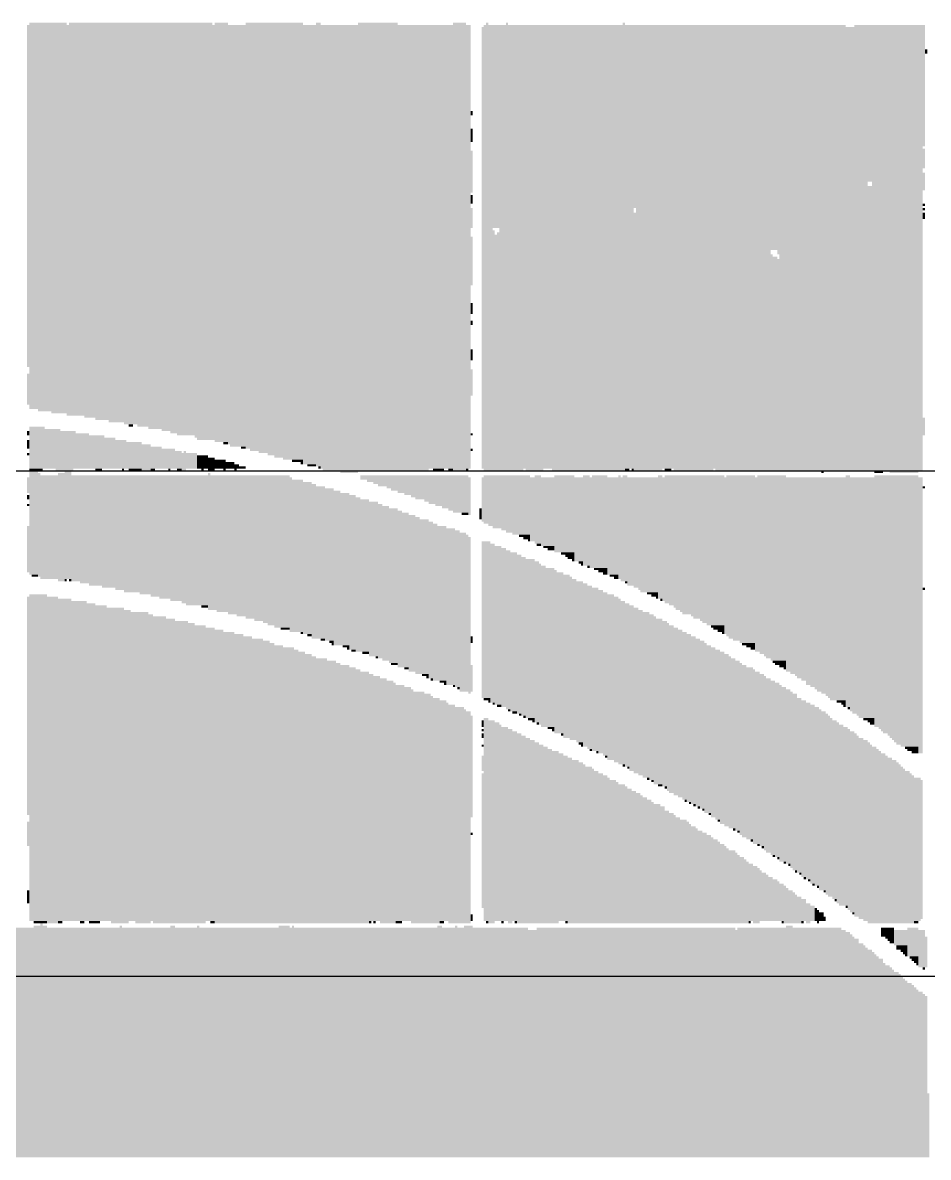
# Model space of a CAD drawing. Extents: x 0 to 19.7, y 0 to 11.
# Drawn here: x 14.159 to 17.14, y 0 to 3.732 of the extents above; entities that cross this region are included whole.
import ezdxf

# ---------------------------------------------------------------- set-up
doc = ezdxf.new("R2010")
doc.units = 0
doc.layers.get('0').update_dxf_attribs({"linetype": 'CONTINUOUS'})
doc.layers.add('1', color=1, linetype='CONTINUOUS')

# ---------------------------------------------------------------- blocks, each defined once
blk = doc.blocks.new('*U0')
at = {"color": 7}
for points in [[(1953, 514), (1970, 514), (1953, 339), (1970, 339)], [(1971, 514), (2036, 514), (1971, 336), (2036, 336)], [(2037, 514), (2043, 514), (2037, 324), (2043, 324)], [(2051, 514), (2077, 514), (2051, 321), (2077, 321)], [(2083, 514), (2085, 514), (2083, 313), (2085, 313)], [(2102, 514), (2120, 514), (2102, 311), (2120, 311)], [(2145, 514), (2151, 514), (2145, 311), (2151, 311)], [(2160, 514), (2161, 514), (2160, 311), (2161, 311)], [(2169, 514), (2170, 514), (2169, 311), (2170, 311)], [(2222, 514), (2223, 514), (2222, 311), (2223, 311)], [(1952, 513), (1953, 513), (1952, 358), (1953, 358)], [(1970, 513), (1971, 513), (1970, 336), (1971, 336)], [(2036, 513), (2037, 513), (2036, 325), (2037, 325)], [(2043, 513), (2051, 513), (2043, 323), (2051, 323)], [(2077, 513), (2083, 513), (2077, 314), (2083, 314)], [(2085, 513), (2102, 513), (2085, 312), (2102, 312)], [(2120, 513), (2145, 513), (2120, 312), (2145, 312)], [(2151, 513), (2153, 513), (2151, 312), (2153, 312)], [(2158, 512), (2159, 512), (2158, 312), (2159, 312)], [(2159, 513), (2160, 513), (2159, 311), (2160, 311)], [(2161, 513), (2169, 513), (2161, 421), (2169, 421)], [(2170, 513), (2222, 513), (2170, 312), (2222, 312)], [(2223, 513), (2323, 513), (2223, 430), (2323, 430)], [(2323, 512), (2327, 512), (2323, 311), (2327, 311)], [(2327, 513), (2359, 513), (2327, 458), (2359, 458)], [(2359, 502), (2360, 502), (2359, 500), (2360, 500)], [(2153, 474), (2154, 474), (2153, 472), (2154, 472)], [(2153, 466), (2154, 466), (2153, 460), (2154, 460)], [(2327, 458), (2358, 458), (2327, 442), (2358, 442)], [(2153, 456), (2154, 456), (2153, 437), (2154, 437)], [(2358, 457), (2359, 457), (2358, 448), (2359, 448)], [(2358, 446), (2359, 446), (2358, 438), (2359, 438)], [(2327, 442), (2333, 442), (2327, 311), (2333, 311)], [(2333, 440), (2335, 440), (2333, 311), (2335, 311)], [(2335, 442), (2358, 442), (2335, 311), (2358, 311)], [(2153, 436), (2154, 436), (2153, 432), (2154, 432)], [(2358, 432), (2359, 432), (2358, 431), (2359, 431)], [(2153, 430), (2154, 430), (2153, 421), (2154, 421)], [(2223, 430), (2227, 430), (2223, 312), (2227, 312)], [(2227, 428), (2228, 428), (2227, 311), (2228, 311)], [(2228, 430), (2323, 430), (2228, 411), (2323, 411)], [(2358, 430), (2359, 430), (2358, 429), (2359, 429)], [(2358, 428), (2359, 428), (2358, 425), (2359, 425)], [(2153, 417), (2154, 417), (2153, 395), (2154, 395)], [(2161, 421), (2163, 421), (2161, 311), (2163, 311)], [(2163, 420), (2164, 420), (2163, 311), (2164, 311)], [(2164, 418), (2165, 418), (2164, 311), (2165, 311)], [(2165, 419), (2166, 419), (2165, 311), (2166, 311)], [(2166, 421), (2169, 421), (2166, 311), (2169, 311)], [(2228, 411), (2289, 411), (2228, 312), (2289, 312)], [(2289, 409), (2290, 409), (2289, 311), (2290, 311)], [(2290, 408), (2292, 408), (2290, 311), (2292, 311)], [(2292, 411), (2323, 411), (2292, 409), (2323, 409)], [(2292, 407), (2293, 407), (2292, 311), (2293, 311)], [(2293, 409), (2323, 409), (2293, 311), (2323, 311)], [(2153, 387), (2154, 387), (2153, 382), (2154, 382)], [(2153, 379), (2154, 379), (2153, 377), (2154, 377)], [(2153, 366), (2154, 366), (2153, 361), (2154, 361)], [(1952, 355), (1953, 355), (1952, 341), (1953, 341)], [(2153, 357), (2154, 357), (2153, 345), (2154, 345)], [(1957, 339), (1970, 339), (1957, 338), (1970, 338)], [(1963, 338), (1970, 338), (1963, 337), (1970, 337)], [(1978, 336), (2036, 336), (1978, 335), (2036, 335)], [(1983, 335), (2036, 335), (1983, 334), (2036, 334)], [(2358, 335), (2359, 335), (2358, 327), (2359, 327)], [(1952, 329), (1953, 329), (1952, 327), (1953, 327)], [(1953, 331), (1960, 331), (1953, 312), (1960, 312)], [(1960, 330), (1967, 330), (1960, 312), (1967, 312)], [(1967, 329), (1974, 329), (1967, 312), (1974, 312)], [(1989, 334), (2036, 334), (1989, 333), (2036, 333)], [(1996, 333), (2036, 333), (1996, 332), (2036, 332)], [(1998, 332), (2000, 332), (1998, 331), (2000, 331)], [(2002, 332), (2036, 332), (2002, 331), (2036, 331)], [(2007, 331), (2036, 331), (2007, 330), (2036, 330)], [(2013, 330), (2036, 330), (2013, 329), (2036, 329)], [(2017, 329), (2036, 329), (2017, 328), (2036, 328)], [(1952, 325), (1953, 325), (1952, 321), (1953, 321)], [(1974, 328), (1980, 328), (1974, 312), (1980, 312)], [(1980, 327), (1987, 327), (1980, 312), (1987, 312)], [(1987, 326), (1992, 326), (1987, 312), (1992, 312)], [(1992, 325), (1997, 325), (1992, 312), (1997, 312)], [(1997, 324), (2004, 324), (1997, 312), (2004, 312)], [(2020, 328), (2036, 328), (2020, 327), (2036, 327)], [(2028, 327), (2036, 327), (2028, 326), (2036, 326)], [(2029, 326), (2036, 326), (2029, 325), (2036, 325)], [(2041, 324), (2043, 324), (2041, 323), (2043, 323)], [(2153, 328), (2154, 328), (2153, 327), (2154, 327)], [(1952, 319), (1953, 319), (1952, 318), (1953, 318)], [(2004, 323), (2008, 323), (2004, 311), (2008, 311)], [(2008, 322), (2013, 322), (2008, 312), (2013, 312)], [(2013, 321), (2019, 321), (2013, 312), (2019, 312)], [(2019, 320), (2022, 320), (2019, 312), (2022, 312)], [(2022, 319), (2023, 319), (2022, 311), (2023, 311)], [(2023, 320), (2024, 320), (2023, 311), (2024, 311)], [(2024, 319), (2029, 319), (2024, 312), (2029, 312)], [(2044, 323), (2051, 323), (2044, 322), (2051, 322)], [(2049, 322), (2051, 322), (2049, 321), (2051, 321)], [(2053, 321), (2077, 321), (2053, 320), (2077, 320)], [(2057, 320), (2077, 320), (2057, 319), (2077, 319)], [(2061, 319), (2077, 319), (2061, 318), (2077, 318)], [(2153, 321), (2154, 321), (2153, 320), (2154, 320)], [(2029, 318), (2034, 318), (2029, 312), (2034, 312)], [(2034, 317), (2037, 317), (2034, 311), (2037, 311)], [(2037, 316), (2042, 316), (2037, 312), (2042, 312)], [(2042, 315), (2046, 315), (2042, 312), (2046, 312)], [(2046, 314), (2048, 314), (2046, 312), (2048, 312)], [(2064, 318), (2077, 318), (2064, 317), (2077, 317)], [(2068, 317), (2077, 317), (2068, 316), (2077, 316)], [(2072, 316), (2077, 316), (2072, 315), (2077, 315)], [(2076, 315), (2077, 315), (2076, 314), (2077, 314)], [(2079, 314), (2083, 314), (2079, 313), (2083, 313)], [(1953, 312), (1959, 312), (1953, 311), (1959, 311)], [(1953, 311), (1957, 311), (1953, 264), (1957, 264)], [(1957, 310), (1958, 310), (1957, 263), (1958, 263)], [(1958, 309), (1966, 309), (1958, 262), (1966, 262)], [(1965, 312), (1973, 312), (1965, 311), (1973, 311)], [(1966, 310), (1969, 310), (1966, 261), (1969, 261)], [(1969, 311), (1972, 311), (1969, 262), (1972, 262)], [(1972, 309), (2034, 309), (1972, 261), (2034, 261)], [(1983, 312), (1986, 312), (1983, 311), (1986, 311)], [(1995, 312), (1996, 312), (1995, 311), (1996, 311)], [(1998, 312), (2004, 312), (1998, 311), (2004, 311)], [(2008, 312), (2010, 312), (2008, 311), (2010, 311)], [(2016, 312), (2017, 312), (2016, 311), (2017, 311)], [(2020, 312), (2022, 312), (2020, 311), (2022, 311)], [(2031, 312), (2032, 312), (2031, 311), (2032, 311)], [(2034, 310), (2035, 310), (2034, 248), (2035, 248)], [(2035, 309), (2071, 309), (2035, 248), (2071, 248)], [(2041, 312), (2042, 312), (2041, 311), (2042, 311)], [(2046, 312), (2047, 312), (2046, 311), (2047, 311)], [(2048, 313), (2051, 313), (2048, 312), (2051, 312)], [(2084, 313), (2085, 313), (2084, 312), (2085, 312)], [(2086, 312), (2102, 312), (2086, 311), (2102, 311)], [(2094, 311), (2102, 311), (2094, 310), (2102, 310)], [(2103, 309), (2152, 309), (2103, 307), (2152, 307)], [(2120, 312), (2134, 312), (2120, 311), (2134, 311)], [(2136, 312), (2141, 312), (2136, 311), (2141, 311)], [(2143, 312), (2145, 312), (2143, 311), (2145, 311)], [(2151, 312), (2152, 312), (2151, 311), (2152, 311)], [(2159, 309), (2180, 309), (2159, 287), (2180, 287)], [(2170, 312), (2177, 312), (2170, 311), (2177, 311)], [(2178, 312), (2186, 312), (2178, 311), (2186, 311)], [(2182, 309), (2185, 309), (2182, 278), (2185, 278)], [(2190, 312), (2222, 312), (2190, 311), (2222, 311)], [(2191, 309), (2200, 309), (2191, 274), (2200, 274)], [(2204, 309), (2207, 309), (2204, 268), (2207, 268)], [(2208, 309), (2215, 309), (2208, 267), (2215, 267)], [(2220, 309), (2221, 309), (2220, 262), (2221, 262)], [(2222, 309), (2224, 309), (2222, 261), (2224, 261)], [(2223, 312), (2225, 312), (2223, 311), (2225, 311)], [(2226, 312), (2227, 312), (2226, 311), (2227, 311)], [(2228, 312), (2240, 312), (2228, 311), (2240, 311)], [(2238, 309), (2240, 309), (2238, 253), (2240, 253)], [(2241, 312), (2244, 312), (2241, 311), (2244, 311)], [(2241, 309), (2268, 309), (2241, 251), (2268, 251)], [(2245, 312), (2263, 312), (2245, 311), (2263, 311)], [(2264, 312), (2289, 312), (2264, 311), (2289, 311)], [(2269, 309), (2282, 309), (2269, 236), (2282, 236)], [(2283, 309), (2296, 309), (2283, 229), (2296, 229)], [(2312, 311), (2313, 311), (2312, 310), (2313, 310)], [(2323, 309), (2325, 309), (2323, 204), (2325, 204)], [(2336, 311), (2340, 311), (2336, 310), (2340, 310)], [(2336, 309), (2356, 309), (2336, 195), (2356, 195)], [(2343, 311), (2356, 311), (2343, 310), (2356, 310)], [(1952, 308), (1953, 308), (1952, 301), (1953, 301)], [(2071, 308), (2072, 308), (2071, 238), (2072, 238)], [(2072, 307), (2077, 307), (2072, 238), (2077, 238)], [(2077, 306), (2081, 306), (2077, 237), (2081, 237)], [(2081, 305), (2083, 305), (2081, 235), (2083, 235)], [(2083, 304), (2087, 304), (2083, 235), (2087, 235)], [(2106, 307), (2152, 307), (2106, 306), (2152, 306)], [(2109, 306), (2152, 306), (2109, 305), (2152, 305)], [(2111, 305), (2152, 305), (2111, 304), (2152, 304)], [(2115, 304), (2152, 304), (2115, 303), (2152, 303)], [(2152, 308), (2153, 308), (2152, 291), (2153, 291)], [(2158, 308), (2159, 308), (2158, 288), (2159, 288)], [(2180, 308), (2182, 308), (2180, 279), (2182, 279)], [(2185, 308), (2191, 308), (2185, 277), (2191, 277)], [(2200, 308), (2204, 308), (2200, 270), (2204, 270)], [(2207, 308), (2208, 308), (2207, 267), (2208, 267)], [(2215, 308), (2220, 308), (2215, 264), (2220, 264)], [(2221, 308), (2222, 308), (2221, 261), (2222, 261)], [(2224, 308), (2238, 308), (2224, 259), (2238, 259)], [(2240, 308), (2241, 308), (2240, 252), (2241, 252)], [(2268, 308), (2269, 308), (2268, 237), (2269, 237)], [(2282, 308), (2283, 308), (2282, 229), (2283, 229)], [(2296, 308), (2323, 308), (2296, 220), (2323, 220)], [(2325, 308), (2336, 308), (2325, 202), (2336, 202)], [(2356, 308), (2358, 308), (2356, 183), (2358, 183)], [(2358, 304), (2359, 304), (2358, 303), (2359, 303)], [(1952, 300), (1953, 300), (1952, 298), (1953, 298)], [(2087, 303), (2091, 303), (2087, 234), (2091, 234)], [(2091, 302), (2094, 302), (2091, 232), (2094, 232)], [(2094, 301), (2098, 301), (2094, 232), (2098, 232)], [(2098, 300), (2101, 300), (2098, 230), (2101, 230)], [(2101, 299), (2103, 299), (2101, 229), (2103, 229)], [(2117, 303), (2152, 303), (2117, 302), (2152, 302)], [(2120, 302), (2152, 302), (2120, 301), (2152, 301)], [(2123, 301), (2152, 301), (2123, 300), (2152, 300)], [(2126, 300), (2152, 300), (2126, 299), (2152, 299)], [(2128, 299), (2152, 299), (2128, 298), (2152, 298)], [(1952, 296), (1953, 296), (1952, 295), (1953, 295)], [(2103, 298), (2107, 298), (2103, 229), (2107, 229)], [(2107, 297), (2111, 297), (2107, 227), (2111, 227)], [(2111, 296), (2113, 296), (2111, 226), (2113, 226)], [(2113, 295), (2116, 295), (2113, 225), (2116, 225)], [(2116, 294), (2120, 294), (2116, 224), (2120, 224)], [(2120, 293), (2122, 293), (2120, 222), (2122, 222)], [(2132, 298), (2152, 298), (2132, 297), (2152, 297)], [(2134, 297), (2152, 297), (2134, 296), (2152, 296)], [(2137, 296), (2152, 296), (2137, 295), (2152, 295)], [(2140, 295), (2152, 295), (2140, 294), (2152, 294)], [(2143, 294), (2152, 294), (2143, 293), (2152, 293)], [(2145, 293), (2152, 293), (2145, 292), (2152, 292)], [(2157, 294), (2158, 294), (2157, 289), (2158, 289)], [(2122, 292), (2125, 292), (2122, 222), (2125, 222)], [(2125, 291), (2128, 291), (2125, 220), (2128, 220)], [(2128, 290), (2130, 290), (2128, 219), (2130, 219)], [(2130, 289), (2134, 289), (2130, 219), (2134, 219)], [(2134, 288), (2136, 288), (2134, 217), (2136, 217)], [(2149, 292), (2152, 292), (2149, 291), (2152, 291)], [(1952, 286), (1953, 286), (1952, 265), (1953, 265)], [(2136, 287), (2138, 287), (2136, 216), (2138, 216)], [(2138, 286), (2142, 286), (2138, 216), (2142, 216)], [(2142, 285), (2146, 285), (2142, 214), (2146, 214)], [(2146, 284), (2148, 284), (2146, 213), (2148, 213)], [(2148, 283), (2151, 283), (2148, 211), (2151, 211)], [(2161, 287), (2180, 287), (2161, 286), (2180, 286)], [(2163, 286), (2180, 286), (2163, 285), (2180, 285)], [(2167, 285), (2180, 285), (2167, 284), (2180, 284)], [(2169, 284), (2180, 284), (2169, 283), (2180, 283)], [(2172, 283), (2180, 283), (2172, 282), (2180, 282)], [(2151, 282), (2152, 282), (2151, 211), (2152, 211)], [(2152, 281), (2153, 281), (2152, 210), (2153, 210)], [(2158, 279), (2162, 279), (2158, 208), (2162, 208)], [(2162, 278), (2164, 278), (2162, 206), (2164, 206)], [(2175, 282), (2180, 282), (2175, 281), (2180, 281)], [(2177, 281), (2180, 281), (2177, 280), (2180, 280)], [(2179, 280), (2180, 280), (2179, 279), (2180, 279)], [(2183, 278), (2185, 278), (2183, 277), (2185, 277)], [(2164, 277), (2167, 277), (2164, 205), (2167, 205)], [(2167, 276), (2169, 276), (2167, 204), (2169, 204)], [(2169, 275), (2171, 275), (2169, 203), (2171, 203)], [(2171, 274), (2174, 274), (2171, 202), (2174, 202)], [(2174, 273), (2176, 273), (2174, 201), (2176, 201)], [(2186, 277), (2191, 277), (2186, 276), (2191, 276)], [(2188, 276), (2191, 276), (2188, 275), (2191, 275)], [(2194, 274), (2200, 274), (2194, 273), (2200, 273)], [(2196, 273), (2200, 273), (2196, 272), (2200, 272)], [(2176, 272), (2178, 272), (2176, 200), (2178, 200)], [(2178, 271), (2182, 271), (2178, 199), (2182, 199)], [(2182, 270), (2184, 270), (2182, 197), (2184, 197)], [(2184, 269), (2185, 269), (2184, 196), (2185, 196)], [(2185, 268), (2187, 268), (2185, 195), (2187, 195)], [(2197, 272), (2200, 272), (2197, 271), (2200, 271)], [(2199, 271), (2200, 271), (2199, 270), (2200, 270)], [(2202, 270), (2204, 270), (2202, 269), (2204, 269)], [(2203, 269), (2204, 269), (2203, 268), (2204, 268)], [(2206, 268), (2207, 268), (2206, 267), (2207, 267)], [(1954, 264), (1957, 264), (1954, 263), (1957, 263)], [(2187, 267), (2191, 267), (2187, 195), (2191, 195)], [(2191, 266), (2192, 266), (2191, 192), (2192, 192)], [(2192, 265), (2195, 265), (2192, 192), (2195, 192)], [(2195, 264), (2198, 264), (2195, 190), (2198, 190)], [(2198, 263), (2199, 263), (2198, 189), (2199, 189)], [(2209, 267), (2215, 267), (2209, 266), (2215, 266)], [(2211, 266), (2215, 266), (2211, 265), (2215, 265)], [(2213, 265), (2215, 265), (2213, 264), (2215, 264)], [(2216, 264), (2220, 264), (2216, 263), (2220, 263)], [(2218, 263), (2220, 263), (2218, 262), (2220, 262)], [(1969, 262), (1970, 262), (1969, 261), (1970, 261)], [(1971, 262), (1972, 262), (1971, 261), (1972, 261)], [(1976, 261), (2034, 261), (1976, 260), (2034, 260)], [(1980, 260), (2034, 260), (1980, 259), (2034, 259)], [(1986, 259), (2034, 259), (1986, 258), (2034, 258)], [(1992, 258), (2034, 258), (1992, 257), (2034, 257)], [(1996, 257), (2034, 257), (1996, 256), (2034, 256)], [(2199, 262), (2201, 262), (2199, 189), (2201, 189)], [(2201, 261), (2204, 261), (2201, 188), (2204, 188)], [(2204, 260), (2206, 260), (2204, 186), (2206, 186)], [(2206, 259), (2208, 259), (2206, 185), (2208, 185)], [(2208, 258), (2211, 258), (2208, 184), (2211, 184)], [(2211, 257), (2213, 257), (2211, 183), (2213, 183)], [(2223, 261), (2224, 261), (2223, 260), (2224, 260)], [(2227, 259), (2238, 259), (2227, 258), (2238, 258)], [(2229, 258), (2238, 258), (2229, 257), (2238, 257)], [(2230, 257), (2238, 257), (2230, 256), (2238, 256)], [(2358, 258), (2359, 258), (2358, 257), (2359, 257)], [(1952, 254), (1953, 254), (1952, 155), (1953, 155)], [(1953, 255), (1961, 255), (1953, 107), (1961, 107)], [(1961, 254), (1966, 254), (1961, 106), (1966, 106)], [(1966, 253), (1972, 253), (1966, 107), (1972, 107)], [(1972, 252), (1979, 252), (1972, 107), (1979, 107)], [(2003, 256), (2034, 256), (2003, 255), (2034, 255)], [(2008, 255), (2034, 255), (2008, 254), (2034, 254)], [(2012, 254), (2034, 254), (2012, 253), (2034, 253)], [(2017, 253), (2034, 253), (2017, 252), (2034, 252)], [(2022, 252), (2034, 252), (2022, 251), (2034, 251)], [(2213, 256), (2215, 256), (2213, 182), (2215, 182)], [(2215, 255), (2218, 255), (2215, 180), (2218, 180)], [(2218, 254), (2220, 254), (2218, 179), (2220, 179)], [(2220, 253), (2221, 253), (2220, 178), (2221, 178)], [(2221, 252), (2223, 252), (2221, 178), (2223, 178)], [(2233, 256), (2238, 256), (2233, 255), (2238, 255)], [(2235, 255), (2238, 255), (2235, 254), (2238, 254)], [(2237, 254), (2238, 254), (2237, 253), (2238, 253)], [(2239, 253), (2240, 253), (2239, 252), (2240, 252)], [(1979, 251), (1983, 251), (1979, 107), (1983, 107)], [(1983, 250), (1988, 250), (1983, 107), (1988, 107)], [(1988, 249), (1996, 249), (1988, 107), (1996, 107)], [(1996, 248), (1999, 248), (1996, 107), (1999, 107)], [(1999, 247), (2007, 247), (1999, 107), (2007, 107)], [(2024, 251), (2034, 251), (2024, 250), (2034, 250)], [(2031, 250), (2034, 250), (2031, 249), (2034, 249)], [(2038, 248), (2071, 248), (2038, 247), (2071, 247)], [(2043, 247), (2071, 247), (2043, 246), (2071, 246)], [(2223, 251), (2225, 251), (2223, 177), (2225, 177)], [(2225, 250), (2227, 250), (2225, 175), (2227, 175)], [(2227, 249), (2229, 249), (2227, 174), (2229, 174)], [(2229, 248), (2231, 248), (2229, 173), (2231, 173)], [(2231, 247), (2234, 247), (2231, 172), (2234, 172)], [(2243, 251), (2268, 251), (2243, 250), (2268, 250)], [(2245, 250), (2268, 250), (2245, 249), (2268, 249)], [(2246, 249), (2268, 249), (2246, 248), (2268, 248)], [(2248, 248), (2268, 248), (2248, 247), (2268, 247)], [(2249, 247), (2268, 247), (2249, 246), (2268, 246)], [(2007, 246), (2009, 246), (2007, 107), (2009, 107)], [(2009, 245), (2015, 245), (2009, 106), (2015, 106)], [(2015, 244), (2019, 244), (2015, 106), (2019, 106)], [(2019, 243), (2025, 243), (2019, 106), (2025, 106)], [(2025, 242), (2028, 242), (2025, 106), (2028, 106)], [(2047, 246), (2071, 246), (2047, 245), (2071, 245)], [(2051, 245), (2071, 245), (2051, 244), (2071, 244)], [(2055, 244), (2071, 244), (2055, 243), (2071, 243)], [(2059, 243), (2071, 243), (2059, 242), (2071, 242)], [(2061, 242), (2071, 242), (2061, 241), (2071, 241)], [(2234, 246), (2236, 246), (2234, 171), (2236, 171)], [(2236, 245), (2237, 245), (2236, 169), (2237, 169)], [(2237, 244), (2240, 244), (2237, 169), (2240, 169)], [(2240, 243), (2242, 243), (2240, 168), (2242, 168)], [(2242, 242), (2243, 242), (2242, 166), (2243, 166)], [(2253, 246), (2268, 246), (2253, 245), (2268, 245)], [(2254, 245), (2268, 245), (2254, 244), (2268, 244)], [(2257, 244), (2268, 244), (2257, 243), (2268, 243)], [(2258, 243), (2268, 243), (2258, 242), (2268, 242)], [(2260, 242), (2268, 242), (2260, 241), (2268, 241)], [(2028, 241), (2033, 241), (2028, 106), (2033, 106)], [(2033, 240), (2037, 240), (2033, 107), (2037, 107)], [(2037, 239), (2041, 239), (2037, 106), (2041, 106)], [(2041, 238), (2046, 238), (2041, 106), (2046, 106)], [(2046, 237), (2050, 237), (2046, 106), (2050, 106)], [(2064, 241), (2071, 241), (2064, 240), (2071, 240)], [(2067, 240), (2071, 240), (2067, 239), (2071, 239)], [(2076, 238), (2077, 238), (2076, 237), (2077, 237)], [(2079, 237), (2081, 237), (2079, 236), (2081, 236)], [(2243, 241), (2245, 241), (2243, 165), (2245, 165)], [(2245, 240), (2247, 240), (2245, 164), (2247, 164)], [(2247, 239), (2249, 239), (2247, 163), (2249, 163)], [(2249, 238), (2251, 238), (2249, 162), (2251, 162)], [(2251, 237), (2253, 237), (2251, 161), (2253, 161)], [(2262, 241), (2268, 241), (2262, 240), (2268, 240)], [(2263, 240), (2268, 240), (2263, 239), (2268, 239)], [(2265, 239), (2268, 239), (2265, 238), (2268, 238)], [(2267, 238), (2268, 238), (2267, 237), (2268, 237)], [(2050, 236), (2054, 236), (2050, 106), (2054, 106)], [(2054, 235), (2059, 235), (2054, 106), (2059, 106)], [(2059, 234), (2062, 234), (2059, 106), (2062, 106)], [(2062, 233), (2064, 233), (2062, 106), (2064, 106)], [(2064, 232), (2068, 232), (2064, 106), (2068, 106)], [(2085, 235), (2087, 235), (2085, 234), (2087, 234)], [(2089, 234), (2091, 234), (2089, 233), (2091, 233)], [(2090, 233), (2091, 233), (2090, 232), (2091, 232)], [(2095, 232), (2098, 232), (2095, 231), (2098, 231)], [(2153, 236), (2154, 236), (2153, 233), (2154, 233)], [(2253, 236), (2255, 236), (2253, 160), (2255, 160)], [(2255, 235), (2257, 235), (2255, 159), (2257, 159)], [(2257, 234), (2259, 234), (2257, 158), (2259, 158)], [(2259, 233), (2260, 233), (2259, 156), (2260, 156)], [(2260, 232), (2262, 232), (2260, 156), (2262, 156)], [(2270, 236), (2282, 236), (2270, 235), (2282, 235)], [(2272, 235), (2282, 235), (2272, 234), (2282, 234)], [(2275, 234), (2282, 234), (2275, 233), (2282, 233)], [(2276, 233), (2282, 233), (2276, 232), (2282, 232)], [(2278, 232), (2282, 232), (2278, 231), (2282, 231)], [(2068, 231), (2073, 231), (2068, 106), (2073, 106)], [(2073, 230), (2075, 230), (2073, 106), (2075, 106)], [(2075, 229), (2078, 229), (2075, 106), (2078, 106)], [(2078, 228), (2081, 228), (2078, 106), (2081, 106)], [(2081, 227), (2083, 227), (2081, 106), (2083, 106)], [(2097, 231), (2098, 231), (2097, 230), (2098, 230)], [(2099, 230), (2101, 230), (2099, 229), (2101, 229)], [(2104, 229), (2107, 229), (2104, 228), (2107, 228)], [(2110, 227), (2111, 227), (2110, 226), (2111, 226)], [(2262, 231), (2264, 231), (2262, 154), (2264, 154)], [(2264, 230), (2266, 230), (2264, 153), (2266, 153)], [(2266, 229), (2268, 229), (2266, 151), (2268, 151)], [(2268, 228), (2270, 228), (2268, 150), (2270, 150)], [(2270, 227), (2271, 227), (2270, 149), (2271, 149)], [(2280, 231), (2282, 231), (2280, 230), (2282, 230)], [(2284, 229), (2296, 229), (2284, 228), (2296, 228)], [(2286, 228), (2296, 228), (2286, 227), (2296, 227)], [(2287, 227), (2296, 227), (2287, 226), (2296, 226)], [(2083, 226), (2088, 226), (2083, 106), (2088, 106)], [(2088, 225), (2092, 225), (2088, 106), (2092, 106)], [(2092, 224), (2094, 224), (2092, 106), (2094, 106)], [(2094, 223), (2098, 223), (2094, 106), (2098, 106)], [(2098, 222), (2101, 222), (2098, 106), (2101, 106)], [(2117, 224), (2120, 224), (2117, 223), (2120, 223)], [(2123, 222), (2125, 222), (2123, 221), (2125, 221)], [(2153, 223), (2154, 223), (2153, 211), (2154, 211)], [(2271, 226), (2273, 226), (2271, 149), (2273, 149)], [(2273, 225), (2275, 225), (2273, 148), (2275, 148)], [(2275, 224), (2276, 224), (2275, 146), (2276, 146)], [(2276, 223), (2278, 223), (2276, 145), (2278, 145)], [(2278, 222), (2281, 222), (2278, 144), (2281, 144)], [(2289, 226), (2296, 226), (2289, 225), (2296, 225)], [(2290, 225), (2296, 225), (2290, 224), (2296, 224)], [(2291, 224), (2296, 224), (2291, 223), (2296, 223)], [(2293, 223), (2296, 223), (2293, 222), (2296, 222)], [(2295, 222), (2296, 222), (2295, 221), (2296, 221)], [(2101, 221), (2103, 221), (2101, 106), (2103, 106)], [(2103, 220), (2107, 220), (2103, 106), (2107, 106)], [(2107, 219), (2109, 219), (2107, 107), (2109, 107)], [(2109, 218), (2112, 218), (2109, 107), (2112, 107)], [(2112, 217), (2115, 217), (2112, 106), (2115, 106)], [(2115, 216), (2118, 216), (2115, 106), (2118, 106)], [(2131, 219), (2134, 219), (2131, 218), (2134, 218)], [(2133, 218), (2134, 218), (2133, 217), (2134, 217)], [(2135, 217), (2136, 217), (2135, 216), (2136, 216)], [(2139, 216), (2142, 216), (2139, 215), (2142, 215)], [(2281, 221), (2282, 221), (2281, 142), (2282, 142)], [(2282, 220), (2284, 220), (2282, 142), (2284, 142)], [(2284, 219), (2286, 219), (2284, 141), (2286, 141)], [(2286, 218), (2287, 218), (2286, 139), (2287, 139)], [(2287, 217), (2289, 217), (2287, 138), (2289, 138)], [(2289, 216), (2291, 216), (2289, 137), (2291, 137)], [(2298, 220), (2323, 220), (2298, 219), (2323, 219)], [(2300, 219), (2323, 219), (2300, 218), (2323, 218)], [(2301, 218), (2323, 218), (2301, 217), (2323, 217)], [(2303, 217), (2323, 217), (2303, 216), (2323, 216)], [(2305, 216), (2323, 216), (2305, 214), (2323, 214)], [(2118, 215), (2119, 215), (2118, 106), (2119, 106)], [(2119, 214), (2123, 214), (2119, 107), (2123, 107)], [(2123, 213), (2126, 213), (2123, 107), (2126, 107)], [(2126, 212), (2127, 212), (2126, 106), (2127, 106)], [(2127, 211), (2132, 211), (2127, 106), (2132, 106)], [(2141, 215), (2142, 215), (2141, 214), (2142, 214)], [(2145, 214), (2146, 214), (2145, 213), (2146, 213)], [(2147, 213), (2148, 213), (2147, 212), (2148, 212)], [(2291, 215), (2293, 215), (2291, 136), (2293, 136)], [(2293, 214), (2294, 214), (2293, 134), (2294, 134)], [(2294, 213), (2296, 213), (2294, 134), (2296, 134)], [(2296, 212), (2298, 212), (2296, 133), (2298, 133)], [(2298, 211), (2299, 211), (2298, 131), (2299, 131)], [(2307, 214), (2323, 214), (2307, 213), (2323, 213)], [(2309, 213), (2323, 213), (2309, 212), (2323, 212)], [(2310, 212), (2323, 212), (2310, 211), (2323, 211)], [(2312, 211), (2323, 211), (2312, 210), (2323, 210)], [(2132, 210), (2135, 210), (2132, 106), (2135, 106)], [(2135, 209), (2136, 209), (2135, 106), (2136, 106)], [(2136, 208), (2139, 208), (2136, 106), (2139, 106)], [(2139, 207), (2142, 207), (2139, 107), (2142, 107)], [(2142, 206), (2143, 206), (2142, 107), (2143, 107)], [(2159, 208), (2162, 208), (2159, 207), (2162, 207)], [(2161, 207), (2162, 207), (2161, 206), (2162, 206)], [(2163, 206), (2164, 206), (2163, 205), (2164, 205)], [(2299, 210), (2301, 210), (2299, 130), (2301, 130)], [(2301, 208), (2303, 208), (2301, 129), (2303, 129)], [(2303, 207), (2305, 207), (2303, 127), (2305, 127)], [(2305, 206), (2307, 206), (2305, 126), (2307, 126)], [(2314, 210), (2323, 210), (2314, 209), (2323, 209)], [(2315, 209), (2323, 209), (2315, 208), (2323, 208)], [(2316, 208), (2323, 208), (2316, 207), (2323, 207)], [(2319, 207), (2323, 207), (2319, 206), (2323, 206)], [(2321, 206), (2323, 206), (2321, 205), (2323, 205)], [(2143, 205), (2146, 205), (2143, 106), (2146, 106)], [(2146, 204), (2150, 204), (2146, 106), (2150, 106)], [(2150, 203), (2151, 203), (2150, 106), (2151, 106)], [(2151, 202), (2153, 202), (2151, 106), (2153, 106)], [(2165, 205), (2167, 205), (2165, 204), (2167, 204)], [(2170, 203), (2171, 203), (2170, 202), (2171, 202)], [(2172, 202), (2174, 202), (2172, 201), (2174, 201)], [(2175, 201), (2176, 201), (2175, 200), (2176, 200)], [(2307, 205), (2309, 205), (2307, 124), (2309, 124)], [(2309, 204), (2311, 204), (2309, 123), (2311, 123)], [(2311, 203), (2312, 203), (2311, 121), (2312, 121)], [(2312, 202), (2314, 202), (2312, 121), (2314, 121)], [(2314, 201), (2315, 201), (2314, 119), (2315, 119)], [(2322, 205), (2323, 205), (2322, 204), (2323, 204)], [(2324, 204), (2325, 204), (2324, 203), (2325, 203)], [(2326, 202), (2336, 202), (2326, 201), (2336, 201)], [(2328, 201), (2336, 201), (2328, 200), (2336, 200)], [(2153, 200), (2154, 200), (2153, 154), (2154, 154)], [(2158, 198), (2159, 198), (2158, 195), (2159, 195)], [(2159, 199), (2161, 199), (2159, 107), (2161, 107)], [(2161, 198), (2164, 198), (2161, 106), (2164, 106)], [(2164, 197), (2166, 197), (2164, 107), (2166, 107)], [(2166, 196), (2167, 196), (2166, 107), (2167, 107)], [(2177, 200), (2178, 200), (2177, 199), (2178, 199)], [(2179, 199), (2182, 199), (2179, 198), (2182, 198)], [(2181, 198), (2182, 198), (2181, 197), (2182, 197)], [(2183, 197), (2184, 197), (2183, 196), (2184, 196)], [(2315, 200), (2316, 200), (2315, 118), (2316, 118)], [(2316, 199), (2317, 199), (2316, 118), (2317, 118)], [(2317, 198), (2319, 198), (2317, 117), (2319, 117)], [(2319, 197), (2320, 197), (2319, 115), (2320, 115)], [(2320, 196), (2322, 196), (2320, 114), (2322, 114)], [(2329, 200), (2336, 200), (2329, 199), (2336, 199)], [(2331, 199), (2336, 199), (2331, 198), (2336, 198)], [(2333, 198), (2336, 198), (2333, 197), (2336, 197)], [(2334, 197), (2336, 197), (2334, 196), (2336, 196)], [(2158, 194), (2159, 194), (2158, 193), (2159, 193)], [(2158, 192), (2159, 192), (2158, 190), (2159, 190)], [(2167, 195), (2170, 195), (2167, 107), (2170, 107)], [(2170, 194), (2172, 194), (2170, 106), (2172, 106)], [(2172, 193), (2174, 193), (2172, 107), (2174, 107)], [(2174, 192), (2176, 192), (2174, 106), (2176, 106)], [(2176, 191), (2178, 191), (2176, 106), (2178, 106)], [(2188, 195), (2191, 195), (2188, 194), (2191, 194)], [(2190, 194), (2191, 194), (2190, 193), (2191, 193)], [(2194, 192), (2195, 192), (2194, 191), (2195, 191)], [(2322, 195), (2324, 195), (2322, 114), (2324, 114)], [(2324, 194), (2325, 194), (2324, 112), (2325, 112)], [(2325, 193), (2327, 193), (2325, 111), (2327, 111)], [(2327, 192), (2328, 192), (2327, 109), (2328, 109)], [(2328, 191), (2329, 191), (2328, 109), (2329, 109)], [(2338, 195), (2356, 195), (2338, 194), (2356, 194)], [(2339, 194), (2356, 194), (2339, 193), (2356, 193)], [(2340, 193), (2356, 193), (2340, 192), (2356, 192)], [(2342, 192), (2356, 192), (2342, 191), (2356, 191)], [(2343, 191), (2356, 191), (2343, 190), (2356, 190)], [(2158, 187), (2159, 187), (2158, 186), (2159, 186)], [(2178, 190), (2180, 190), (2178, 106), (2180, 106)], [(2180, 189), (2182, 189), (2180, 106), (2182, 106)], [(2182, 188), (2184, 188), (2182, 106), (2184, 106)], [(2184, 187), (2186, 187), (2184, 106), (2186, 106)], [(2186, 186), (2188, 186), (2186, 106), (2188, 106)], [(2202, 188), (2204, 188), (2202, 187), (2204, 187)], [(2203, 187), (2204, 187), (2203, 186), (2204, 186)], [(2329, 190), (2331, 190), (2329, 108), (2331, 108)], [(2331, 189), (2333, 189), (2331, 107), (2333, 107)], [(2333, 188), (2334, 188), (2333, 106), (2334, 106)], [(2334, 187), (2335, 187), (2334, 106), (2335, 106)], [(2335, 186), (2337, 186), (2335, 106), (2337, 106)], [(2344, 190), (2356, 190), (2344, 189), (2356, 189)], [(2345, 189), (2356, 189), (2345, 188), (2356, 188)], [(2346, 188), (2356, 188), (2346, 187), (2356, 187)], [(2348, 187), (2356, 187), (2348, 186), (2356, 186)], [(2350, 186), (2356, 186), (2350, 185), (2356, 185)], [(2158, 182), (2159, 182), (2158, 175), (2159, 175)], [(2188, 185), (2190, 185), (2188, 106), (2190, 106)], [(2190, 184), (2193, 184), (2190, 106), (2193, 106)], [(2193, 183), (2195, 183), (2193, 107), (2195, 107)], [(2195, 182), (2197, 182), (2195, 107), (2197, 107)], [(2197, 181), (2199, 181), (2197, 106), (2199, 106)], [(2199, 180), (2202, 180), (2199, 106), (2202, 106)], [(2207, 185), (2208, 185), (2207, 184), (2208, 184)], [(2210, 184), (2211, 184), (2210, 183), (2211, 183)], [(2214, 182), (2215, 182), (2214, 181), (2215, 181)], [(2337, 185), (2338, 185), (2337, 106), (2338, 106)], [(2338, 184), (2339, 184), (2338, 106), (2339, 106)], [(2339, 183), (2341, 183), (2339, 106), (2341, 106)], [(2341, 182), (2342, 182), (2341, 106), (2342, 106)], [(2342, 181), (2344, 181), (2342, 106), (2344, 106)], [(2344, 180), (2346, 180), (2344, 106), (2346, 106)], [(2351, 185), (2356, 185), (2351, 184), (2356, 184)], [(2353, 184), (2356, 184), (2353, 183), (2356, 183)], [(2202, 179), (2204, 179), (2202, 106), (2204, 106)], [(2204, 178), (2205, 178), (2204, 106), (2205, 106)], [(2205, 177), (2208, 177), (2205, 106), (2208, 106)], [(2208, 176), (2209, 176), (2208, 106), (2209, 106)], [(2209, 175), (2211, 175), (2209, 106), (2211, 106)], [(2222, 178), (2223, 178), (2222, 177), (2223, 177)], [(2224, 177), (2225, 177), (2224, 176), (2225, 176)], [(2346, 179), (2347, 179), (2346, 106), (2347, 106)], [(2347, 178), (2348, 178), (2347, 106), (2348, 106)], [(2348, 177), (2349, 177), (2348, 106), (2349, 106)], [(2349, 176), (2350, 176), (2349, 106), (2350, 106)], [(2350, 175), (2352, 175), (2350, 106), (2352, 106)], [(2158, 174), (2159, 174), (2158, 113), (2159, 113)], [(2211, 174), (2213, 174), (2211, 106), (2213, 106)], [(2213, 173), (2215, 173), (2213, 106), (2215, 106)], [(2215, 172), (2216, 172), (2215, 106), (2216, 106)], [(2216, 171), (2219, 171), (2216, 106), (2219, 106)], [(2219, 170), (2220, 170), (2219, 106), (2220, 106)], [(2233, 172), (2234, 172), (2233, 171), (2234, 171)], [(2235, 171), (2236, 171), (2235, 170), (2236, 170)], [(2352, 174), (2353, 174), (2352, 106), (2353, 106)], [(2353, 173), (2354, 173), (2353, 106), (2354, 106)], [(2354, 172), (2357, 172), (2354, 107), (2357, 107)], [(2357, 171), (2358, 171), (2357, 108), (2358, 108)], [(2220, 169), (2223, 169), (2220, 106), (2223, 106)], [(2223, 168), (2224, 168), (2223, 106), (2224, 106)], [(2224, 167), (2226, 167), (2224, 106), (2226, 106)], [(2226, 166), (2228, 166), (2226, 106), (2228, 106)], [(2228, 165), (2230, 165), (2228, 106), (2230, 106)], [(2238, 169), (2240, 169), (2238, 168), (2240, 168)], [(2241, 168), (2242, 168), (2241, 167), (2242, 167)], [(2230, 164), (2231, 164), (2230, 106), (2231, 106)], [(2231, 163), (2233, 163), (2231, 106), (2233, 106)], [(2233, 162), (2235, 162), (2233, 106), (2235, 106)], [(2235, 161), (2236, 161), (2235, 106), (2236, 106)], [(2236, 160), (2239, 160), (2236, 106), (2239, 106)], [(2250, 162), (2251, 162), (2250, 161), (2251, 161)], [(2252, 161), (2253, 161), (2252, 160), (2253, 160)], [(2254, 160), (2255, 160), (2254, 159), (2255, 159)], [(2239, 159), (2241, 159), (2239, 106), (2241, 106)], [(2241, 157), (2243, 157), (2241, 106), (2243, 106)], [(2243, 156), (2245, 156), (2243, 106), (2245, 106)], [(2245, 155), (2246, 155), (2245, 106), (2246, 106)], [(2256, 159), (2257, 159), (2256, 158), (2257, 158)], [(2258, 158), (2259, 158), (2258, 157), (2259, 157)], [(2261, 156), (2262, 156), (2261, 155), (2262, 155)], [(1952, 152), (1953, 152), (1952, 141), (1953, 141)], [(2246, 154), (2248, 154), (2246, 106), (2248, 106)], [(2248, 153), (2251, 153), (2248, 106), (2251, 106)], [(2251, 152), (2252, 152), (2251, 106), (2252, 106)], [(2252, 151), (2253, 151), (2252, 106), (2253, 106)], [(2253, 150), (2255, 150), (2253, 106), (2255, 106)], [(2265, 153), (2266, 153), (2265, 152), (2266, 152)], [(2153, 147), (2154, 147), (2153, 146), (2154, 146)], [(2255, 149), (2256, 149), (2255, 106), (2256, 106)], [(2256, 148), (2258, 148), (2256, 106), (2258, 106)], [(2258, 147), (2260, 147), (2258, 106), (2260, 106)], [(2260, 146), (2262, 146), (2260, 106), (2262, 106)], [(2262, 145), (2263, 145), (2262, 106), (2263, 106)], [(2263, 144), (2265, 144), (2263, 106), (2265, 106)], [(2272, 149), (2273, 149), (2272, 148), (2273, 148)], [(2274, 148), (2275, 148), (2274, 147), (2275, 147)], [(2280, 144), (2281, 144), (2280, 143), (2281, 143)], [(2265, 143), (2266, 143), (2265, 106), (2266, 106)], [(2266, 142), (2268, 142), (2266, 106), (2268, 106)], [(2268, 141), (2269, 141), (2268, 106), (2269, 106)], [(2269, 140), (2270, 140), (2269, 106), (2270, 106)], [(2270, 139), (2273, 139), (2270, 106), (2273, 106)], [(2283, 142), (2284, 142), (2283, 141), (2284, 141)], [(2285, 141), (2286, 141), (2285, 140), (2286, 140)], [(2273, 138), (2274, 138), (2273, 106), (2274, 106)], [(2274, 137), (2275, 137), (2274, 106), (2275, 106)], [(2275, 136), (2277, 136), (2275, 106), (2277, 106)], [(2277, 135), (2278, 135), (2277, 106), (2278, 106)], [(2278, 134), (2279, 134), (2278, 106), (2279, 106)], [(2290, 137), (2291, 137), (2290, 136), (2291, 136)], [(2292, 136), (2293, 136), (2292, 135), (2293, 135)], [(2295, 134), (2296, 134), (2295, 133), (2296, 133)], [(2279, 133), (2281, 133), (2279, 107), (2281, 107)], [(2281, 132), (2283, 132), (2281, 106), (2283, 106)], [(2283, 131), (2284, 131), (2283, 106), (2284, 106)], [(2284, 130), (2285, 130), (2284, 107), (2285, 107)], [(2285, 129), (2287, 129), (2285, 107), (2287, 107)], [(2297, 133), (2298, 133), (2297, 132), (2298, 132)], [(2300, 130), (2301, 130), (2300, 129), (2301, 129)], [(2302, 129), (2303, 129), (2302, 128), (2303, 128)], [(2287, 128), (2288, 128), (2287, 107), (2288, 107)], [(2288, 127), (2290, 127), (2288, 107), (2290, 107)], [(2290, 126), (2292, 126), (2290, 107), (2292, 107)], [(2292, 125), (2293, 125), (2292, 107), (2293, 107)], [(2293, 124), (2295, 124), (2293, 107), (2295, 107)], [(2304, 127), (2305, 127), (2304, 126), (2305, 126)], [(2306, 126), (2307, 126), (2306, 125), (2307, 125)], [(2308, 124), (2309, 124), (2308, 123), (2309, 123)], [(1952, 121), (1953, 121), (1952, 115), (1953, 115)], [(2295, 123), (2296, 123), (2295, 106), (2296, 106)], [(2296, 122), (2297, 122), (2296, 106), (2297, 106)], [(2297, 121), (2299, 121), (2297, 106), (2299, 106)], [(2299, 120), (2300, 120), (2299, 106), (2300, 106)], [(2300, 119), (2301, 119), (2300, 106), (2301, 106)], [(2310, 123), (2311, 123), (2310, 122), (2311, 122)], [(2313, 121), (2314, 121), (2313, 120), (2314, 120)], [(2301, 118), (2303, 118), (2301, 106), (2303, 106)], [(2303, 117), (2305, 117), (2303, 107), (2305, 107)], [(2305, 115), (2307, 115), (2305, 106), (2307, 106)], [(2307, 114), (2309, 114), (2307, 107), (2309, 107)], [(2318, 117), (2319, 117), (2318, 116), (2319, 116)], [(2323, 114), (2324, 114), (2323, 113), (2324, 113)], [(2153, 110), (2154, 110), (2153, 107), (2154, 107)], [(2309, 113), (2310, 113), (2309, 107), (2310, 107)], [(2310, 112), (2311, 112), (2310, 106), (2311, 106)], [(2311, 111), (2313, 111), (2311, 107), (2313, 107)], [(2313, 109), (2314, 109), (2313, 107), (2314, 107)], [(2326, 111), (2327, 111), (2326, 110), (2327, 110)], [(1947, 104), (1955, 104), (1947, 0), (1955, 0)], [(1955, 107), (1961, 107), (1955, 106), (1961, 106)], [(1955, 105), (1958, 105), (1955, 0), (1958, 0)], [(1958, 106), (1959, 106), (1958, 0), (1959, 0)], [(1959, 105), (1961, 105), (1959, 0), (1961, 0)], [(1961, 104), (1994, 104), (1961, 0), (1994, 0)], [(1966, 107), (1968, 107), (1966, 106), (1968, 106)], [(1976, 107), (1978, 107), (1976, 106), (1978, 106)], [(1980, 107), (1985, 107), (1980, 106), (1985, 106)], [(1990, 107), (1998, 107), (1990, 106), (1998, 106)], [(1994, 105), (1995, 105), (1994, 0), (1995, 0)], [(1995, 104), (2017, 104), (1995, 0), (2017, 0)], [(2001, 107), (2008, 107), (2001, 106), (2008, 106)], [(2017, 105), (2019, 105), (2017, 0), (2019, 0)], [(2019, 104), (2029, 104), (2019, 0), (2029, 0)], [(2029, 105), (2030, 105), (2029, 0), (2030, 0)], [(2030, 104), (2066, 104), (2030, 0), (2066, 0)], [(2035, 107), (2037, 107), (2035, 106), (2037, 106)], [(2066, 105), (2071, 105), (2066, 0), (2071, 0)], [(2071, 104), (2072, 104), (2071, 0), (2072, 0)], [(2072, 105), (2073, 105), (2072, 0), (2073, 0)], [(2073, 104), (2138, 104), (2073, 0), (2138, 0)], [(2107, 107), (2108, 107), (2107, 106), (2108, 106)], [(2109, 107), (2110, 107), (2109, 106), (2110, 106)], [(2119, 107), (2122, 107), (2119, 106), (2122, 106)], [(2138, 105), (2140, 105), (2138, 0), (2140, 0)], [(2139, 107), (2141, 107), (2139, 106), (2141, 106)], [(2140, 104), (2146, 104), (2140, 0), (2146, 0)], [(2146, 105), (2147, 105), (2146, 0), (2147, 0)], [(2147, 104), (2150, 104), (2147, 0), (2150, 0)], [(2150, 105), (2154, 105), (2150, 0), (2154, 0)], [(2154, 104), (2179, 104), (2154, 0), (2179, 0)], [(2160, 107), (2161, 107), (2160, 106), (2161, 106)], [(2167, 107), (2168, 107), (2167, 106), (2168, 106)], [(2173, 107), (2174, 107), (2173, 106), (2174, 106)], [(2179, 103), (2183, 103), (2179, 0), (2183, 0)], [(2183, 104), (2273, 104), (2183, 0), (2273, 0)], [(2196, 107), (2197, 107), (2196, 106), (2197, 106)], [(2273, 103), (2274, 103), (2273, 0), (2274, 0)], [(2274, 104), (2296, 104), (2274, 0), (2296, 0)], [(2279, 107), (2280, 107), (2279, 106), (2280, 106)], [(2294, 107), (2295, 107), (2294, 106), (2295, 106)], [(2296, 105), (2299, 105), (2296, 0), (2299, 0)], [(2299, 104), (2321, 104), (2299, 0), (2321, 0)], [(2303, 107), (2304, 107), (2303, 106), (2304, 106)], [(2321, 103), (2323, 103), (2321, 0), (2323, 0)], [(2339, 104), (2345, 104), (2339, 100), (2345, 100)], [(2345, 103), (2351, 103), (2345, 96), (2351, 96)], [(2351, 104), (2356, 104), (2351, 91), (2356, 91)], [(2354, 107), (2356, 107), (2354, 106), (2356, 106)], [(2356, 103), (2359, 103), (2356, 86), (2359, 86)], [(2323, 102), (2325, 102), (2323, 0), (2325, 0)], [(2325, 101), (2326, 101), (2325, 0), (2326, 0)], [(2326, 100), (2327, 100), (2326, 0), (2327, 0)], [(2327, 99), (2329, 99), (2327, 0), (2329, 0)], [(2341, 100), (2345, 100), (2341, 99), (2345, 99)], [(2342, 99), (2345, 99), (2342, 98), (2345, 98)], [(2343, 98), (2345, 98), (2343, 97), (2345, 97)], [(2359, 100), (2360, 100), (2359, 86), (2360, 86)], [(2329, 97), (2331, 97), (2329, 0), (2331, 0)], [(2331, 96), (2332, 96), (2331, 0), (2332, 0)], [(2332, 95), (2333, 95), (2332, 0), (2333, 0)], [(2333, 94), (2335, 94), (2333, 0), (2335, 0)], [(2335, 93), (2336, 93), (2335, 0), (2336, 0)], [(2346, 96), (2351, 96), (2346, 94), (2351, 94)], [(2348, 94), (2351, 94), (2348, 93), (2351, 93)], [(2349, 93), (2351, 93), (2349, 92), (2351, 92)], [(2336, 92), (2337, 92), (2336, 0), (2337, 0)], [(2337, 91), (2338, 91), (2337, 0), (2338, 0)], [(2338, 90), (2340, 90), (2338, 0), (2340, 0)], [(2340, 88), (2341, 88), (2340, 0), (2341, 0)], [(2350, 92), (2351, 92), (2350, 91), (2351, 91)], [(2352, 91), (2356, 91), (2352, 90), (2356, 90)], [(2353, 90), (2356, 90), (2353, 89), (2356, 89)], [(2354, 89), (2356, 89), (2354, 88), (2356, 88)], [(2355, 88), (2356, 88), (2355, 87), (2356, 87)], [(2341, 87), (2343, 87), (2341, 0), (2343, 0)], [(2343, 86), (2344, 86), (2343, 0), (2344, 0)], [(2344, 85), (2345, 85), (2344, 0), (2345, 0)], [(2345, 84), (2347, 84), (2345, 0), (2347, 0)], [(2347, 83), (2348, 83), (2347, 0), (2348, 0)], [(2358, 86), (2359, 86), (2358, 85), (2359, 85)], [(2348, 82), (2349, 82), (2348, 0), (2349, 0)], [(2349, 81), (2350, 81), (2349, 0), (2350, 0)], [(2350, 80), (2351, 80), (2350, 0), (2351, 0)], [(2351, 79), (2353, 79), (2351, 0), (2353, 0)], [(2353, 78), (2354, 78), (2353, 0), (2354, 0)], [(2354, 77), (2355, 77), (2354, 0), (2355, 0)], [(2355, 76), (2356, 76), (2355, 0), (2356, 0)], [(2356, 75), (2358, 75), (2356, 0), (2358, 0)], [(2358, 74), (2359, 74), (2358, 0), (2359, 0)], [(2359, 73), (2360, 73), (2359, 0), (2360, 0)], [(2360, 29), (2361, 29), (2360, 0), (2361, 0)]]:
    blk.add_solid(points, dxfattribs=at)

msp = doc.modelspace()

# ---------------------------------------------------------------- linework, layer by layer
at = {"layer": '1'}
for p, q in [((19.1922, 2.2572), (0.1075, 2.2572)), ((0.5964, 0.596), (19.3682, 0.596))]:
    msp.add_line(p, q, dxfattribs=at)

# ---------------------------------------------------------------- block references
at = {"xscale": 0.007261200278071202, "yscale": 0.007261200278071202, "zscale": 0.007261200278071202}
msp.add_blockref('*U0', (0, 0), dxfattribs=at)

doc.saveas('drawing.dxf')
